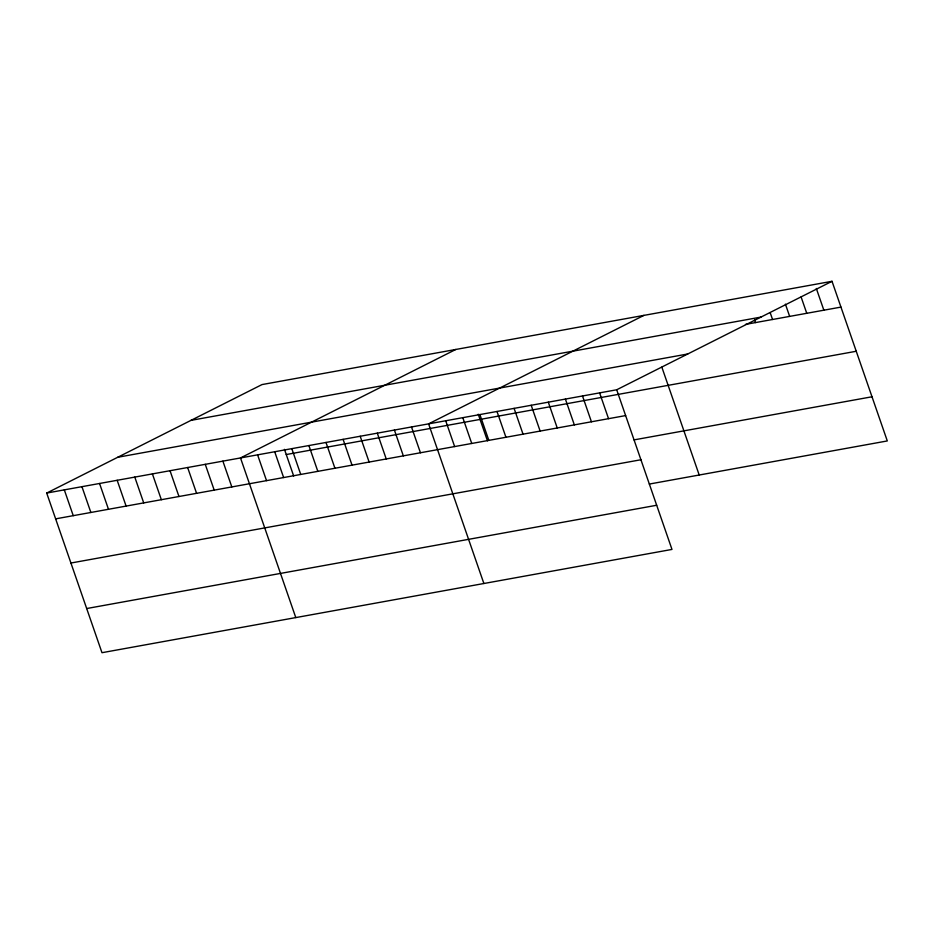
<?xml version="1.0" encoding="UTF-8"?>
<svg xmlns="http://www.w3.org/2000/svg" width="934" height="934" viewBox="0 0 934 934"><rect width="100%" height="100%" fill="white"/><g stroke="black" fill="none" stroke-linecap="round" stroke-linejoin="round"><path stroke-width="1.4" d="M46.7 493.059L616.697 389.782L671.978 549.426L101.981 652.703L46.7 493.059L262.022 384.574L832.019 281.297L887.3 440.941L649.328 484.057M455.815 349.456L240.505 457.94L295.786 617.584M643.923 315.377L428.601 423.861L483.882 583.505M616.697 389.782L832.019 281.297M190.968 420.37L760.965 317.093M745.472 324.402L840.95 307.099M117.754 457.263L687.751 353.986M286.248 454.543L856.245 351.266M55.631 518.86L625.64 415.583M634.034 439.891L872.006 396.775M70.926 563.027L640.934 459.75M86.687 608.536L656.684 505.259M816.328 288.466L823.858 310.193M801.115 297L806.754 313.299M785.424 304.169L789.65 316.392M770.2 312.703L772.558 319.486M754.509 319.872L755.454 322.592M661.844 367.155L699.204 475.021M599.605 392.875L608.536 418.677M582.501 395.981L591.432 421.783M565.397 399.075L574.34 424.877M548.305 402.18L557.236 427.97M531.201 405.274L540.132 431.076M514.097 408.368L523.04 434.17M497.005 411.474L505.936 437.275M479.901 414.568L488.832 440.369M478.243 414.229L487.466 440.848M462.797 417.661L471.74 443.463M445.705 420.767L454.636 446.569M411.497 426.966L420.44 452.757M394.405 430.06L403.336 455.862M377.301 433.154L386.232 458.956M360.197 436.26L369.128 462.061M343.105 439.354L352.036 465.155M326.001 442.459L334.932 468.249M308.897 445.553L317.829 471.355M291.805 448.647L300.736 474.449M284.45 449.347L293.661 475.955M274.701 451.752L283.632 477.543M257.597 454.846L266.529 480.648M222.887 461.139L231.819 486.941M205.258 464.326L214.201 490.128M187.641 467.525L196.584 493.327M170.023 470.713L178.966 496.514M152.405 473.912L161.348 499.702M134.788 477.099L143.719 502.901M117.17 480.286L126.102 506.088M99.553 483.485L108.484 509.287M81.935 486.672L90.867 512.474M64.318 489.871L73.249 515.661"/></g></svg>
